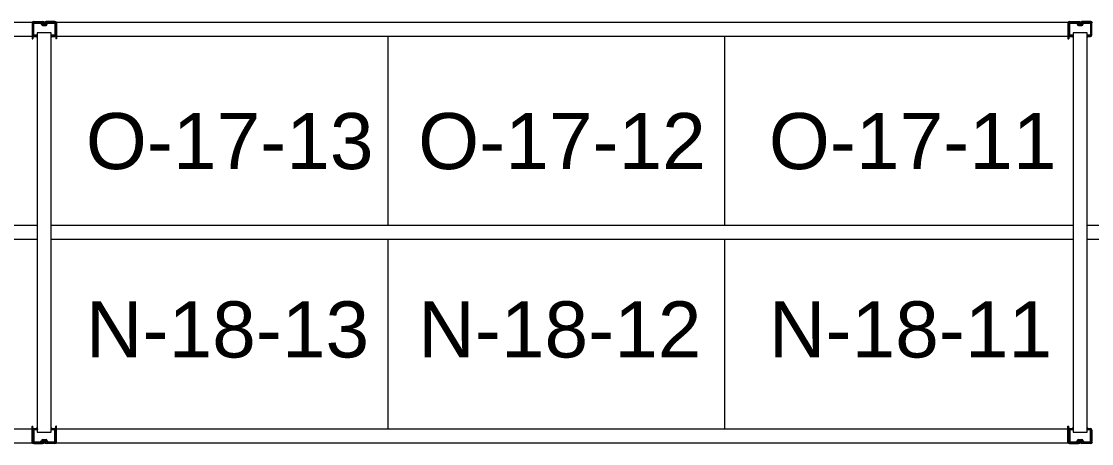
# Model space of a CAD drawing. Header units: inches. Extents: x 2743 to 10591, y -1604 to 5792.
# Drawn here: x 3416.1 to 3568.6, y 4929.9 to 4990.1 of the extents above; entities that cross this region are included whole.
import ezdxf

# ---------------------------------------------------------------- set-up
doc = ezdxf.new("R2010")
doc.units = ezdxf.units.IN
doc.header["$LTSCALE"] = 0.1875
doc.header["$MEASUREMENT"] = 0
for name, color, linetype, lineweight in [('22 Dimension', 7, 'Continuous', 5), ('32 Echelle', 160, 'Continuous', 15), ('33 Poutre', 30, 'Continuous', 15)]:
    doc.layers.add(name, color=color, linetype=linetype, lineweight=lineweight)
doc.styles.add('arial', font='')
doc.styles.get('arial').set_extended_font_data('Arial')

msp = doc.modelspace()

# ---------------------------------------------------------------- hatches: boundary and pattern name
at = {"layer": '32 Echelle'}
for points in [[(3418.33382, 4987.81503), (3418.33382, 4988.00253), (3418.14632, 4988.00253)], [(3418.33382, 4987.81503), (3418.33382, 4988.00253), (3418.14632, 4988.00253)], [(3420.33382, 4987.81503), (3420.33382, 4988.00253), (3420.52132, 4988.00253)], [(3420.33382, 4987.81503), (3420.33382, 4988.00253), (3420.52132, 4988.00253)], [(3565.95882, 4987.81503), (3565.95882, 4988.00253), (3565.77132, 4988.00253)], [(3565.95882, 4987.81503), (3565.95882, 4988.00253), (3565.77132, 4988.00253)], [(3567.95882, 4987.81503), (3567.95882, 4988.00253), (3568.14632, 4988.00253)], [(3567.95882, 4987.81503), (3567.95882, 4988.00253), (3568.14632, 4988.00253)], [(3418.33382, 4932.19003), (3418.33382, 4932.00253), (3418.14632, 4932.00253)], [(3418.33382, 4932.19003), (3418.33382, 4932.00253), (3418.14632, 4932.00253)], [(3420.33382, 4932.19003), (3420.33382, 4932.00253), (3420.52132, 4932.00253)], [(3420.33382, 4932.19003), (3420.33382, 4932.00253), (3420.52132, 4932.00253)], [(3565.95882, 4932.19003), (3565.95882, 4932.00253), (3565.77132, 4932.00253)], [(3565.95882, 4932.19003), (3565.95882, 4932.00253), (3565.77132, 4932.00253)], [(3567.95882, 4932.19003), (3567.95882, 4932.00253), (3568.14632, 4932.00253)], [(3567.95882, 4932.19003), (3567.95882, 4932.00253), (3568.14632, 4932.00253)]]:
    msp.add_hatch(color=256, dxfattribs=at).paths.add_polyline_path(points)

# ---------------------------------------------------------------- linework, layer by layer
at = {"layer": '22 Dimension'}
for p, q in [((3468.33382, 4961.00253), (3468.33382, 4988.00253)), ((3516.33382, 4961.00253), (3516.33382, 4988.00253)), ((3418.33382, 4961.00253), (3272.70882, 4961.00253)), ((3565.95882, 4961.00253), (3420.33382, 4961.00253)), ((3713.58382, 4961.00253), (3567.95882, 4961.00253)), ((3418.33382, 4959.00253), (3272.70882, 4959.00253)), ((3565.95882, 4959.00253), (3420.33382, 4959.00253)), ((3468.33382, 4932.00253), (3468.33382, 4959.00253)), ((3516.33382, 4932.00253), (3516.33382, 4959.00253)), ((3713.58382, 4959.00253), (3567.95882, 4959.00253))]:
    msp.add_line(p, q, dxfattribs=at)
at = {"layer": '32 Echelle', "linetype": 'Continuous', "lineweight": 25}
for p, q in [((3417.70886, 4989.81878), (3417.70886, 4988.18628)), ((3417.70886, 4989.81878), (3417.70886, 4988.18628)), ((3417.79886, 4988.18628), (3417.79886, 4989.81878)), ((3417.79886, 4988.18628), (3417.79886, 4989.81878)), ((3418.82145, 4990.00253), (3417.89261, 4990.00253)), ((3418.82145, 4990.00253), (3417.89261, 4990.00253)), ((3417.89261, 4989.91253), (3418.82145, 4989.91253)), ((3417.89261, 4989.91253), (3418.82145, 4989.91253)), ((3418.9111, 4989.84619), (3418.95501, 4989.70256)), ((3418.9111, 4989.84619), (3418.95501, 4989.70256)), ((3419.04108, 4989.72887), (3418.99717, 4989.8725)), ((3419.04108, 4989.72887), (3418.99717, 4989.8725)), ((3419.5369, 4989.66253), (3419.13073, 4989.66253)), ((3419.5369, 4989.66253), (3419.13073, 4989.66253)), ((3419.13073, 4989.57253), (3419.5369, 4989.57253)), ((3419.13073, 4989.57253), (3419.5369, 4989.57253)), ((3419.67047, 4989.8725), (3419.62655, 4989.72887)), ((3419.67047, 4989.8725), (3419.62655, 4989.72887)), ((3419.71262, 4989.70256), (3419.75653, 4989.84619)), ((3419.71262, 4989.70256), (3419.75653, 4989.84619)), ((3420.77502, 4990.00253), (3419.84619, 4990.00253)), ((3420.77502, 4990.00253), (3419.84619, 4990.00253)), ((3419.84619, 4989.91253), (3420.77502, 4989.91253)), ((3419.84619, 4989.91253), (3420.77502, 4989.91253)), ((3420.86877, 4989.81878), (3420.86877, 4988.18628)), ((3420.86877, 4989.81878), (3420.86877, 4988.18628)), ((3420.95877, 4988.18628), (3420.95877, 4989.81878)), ((3420.95877, 4988.18628), (3420.95877, 4989.81878)), ((3565.33386, 4989.81878), (3565.33386, 4988.18628)), ((3565.33386, 4989.81878), (3565.33386, 4988.18628)), ((3565.42386, 4988.18628), (3565.42386, 4989.81878)), ((3565.42386, 4988.18628), (3565.42386, 4989.81878)), ((3566.44645, 4990.00253), (3565.51761, 4990.00253)), ((3566.44645, 4990.00253), (3565.51761, 4990.00253)), ((3565.51761, 4989.91253), (3566.44645, 4989.91253)), ((3565.51761, 4989.91253), (3566.44645, 4989.91253)), ((3566.5361, 4989.84619), (3566.58001, 4989.70256)), ((3566.5361, 4989.84619), (3566.58001, 4989.70256)), ((3566.66608, 4989.72887), (3566.62217, 4989.8725)), ((3566.66608, 4989.72887), (3566.62217, 4989.8725)), ((3567.1619, 4989.66253), (3566.75573, 4989.66253)), ((3567.1619, 4989.66253), (3566.75573, 4989.66253)), ((3566.75573, 4989.57253), (3567.1619, 4989.57253)), ((3566.75573, 4989.57253), (3567.1619, 4989.57253)), ((3567.29547, 4989.8725), (3567.25155, 4989.72887)), ((3567.29547, 4989.8725), (3567.25155, 4989.72887)), ((3567.33762, 4989.70256), (3567.38153, 4989.84619)), ((3567.33762, 4989.70256), (3567.38153, 4989.84619)), ((3568.40002, 4990.00253), (3567.47119, 4990.00253)), ((3568.40002, 4990.00253), (3567.47119, 4990.00253)), ((3567.47119, 4989.91253), (3568.40002, 4989.91253)), ((3567.47119, 4989.91253), (3568.40002, 4989.91253)), ((3568.49377, 4989.81878), (3568.49377, 4988.18628)), ((3568.49377, 4989.81878), (3568.49377, 4988.18628)), ((3568.58377, 4988.18628), (3568.58377, 4989.81878)), ((3568.58377, 4988.18628), (3568.58377, 4989.81878)), ((3418.30886, 4988.09253), (3417.89261, 4988.09253)), ((3418.30886, 4988.09253), (3417.89261, 4988.09253)), ((3417.89261, 4988.00253), (3418.30886, 4988.00253)), ((3417.89261, 4988.00253), (3418.30886, 4988.00253)), ((3418.30886, 4988.00253), (3418.30886, 4988.09253)), ((3418.30886, 4988.00253), (3418.30886, 4988.09253)), ((3420.77502, 4988.09253), (3420.35877, 4988.09253)), ((3420.35877, 4988.09253), (3420.35877, 4988.00253)), ((3420.77502, 4988.09253), (3420.35877, 4988.09253)), ((3420.35877, 4988.09253), (3420.35877, 4988.00253)), ((3420.35877, 4988.00253), (3420.77502, 4988.00253)), ((3420.35877, 4988.00253), (3420.77502, 4988.00253)), ((3565.93386, 4988.09253), (3565.51761, 4988.09253)), ((3565.93386, 4988.09253), (3565.51761, 4988.09253)), ((3565.51761, 4988.00253), (3565.93386, 4988.00253)), ((3565.51761, 4988.00253), (3565.93386, 4988.00253)), ((3565.93386, 4988.00253), (3565.93386, 4988.09253)), ((3565.93386, 4988.00253), (3565.93386, 4988.09253)), ((3568.40002, 4988.09253), (3567.98377, 4988.09253)), ((3567.98377, 4988.09253), (3567.98377, 4988.00253)), ((3568.40002, 4988.09253), (3567.98377, 4988.09253)), ((3567.98377, 4988.09253), (3567.98377, 4988.00253)), ((3567.98377, 4988.00253), (3568.40002, 4988.00253)), ((3567.98377, 4988.00253), (3568.40002, 4988.00253)), ((3417.70886, 4930.18628), (3417.70886, 4931.81878)), ((3417.70886, 4930.18628), (3417.70886, 4931.81878)), ((3417.79886, 4931.81878), (3417.79886, 4930.18628)), ((3417.79886, 4931.81878), (3417.79886, 4930.18628)), ((3417.89261, 4932.00253), (3418.30886, 4932.00253)), ((3417.89261, 4932.00253), (3418.30886, 4932.00253)), ((3418.30886, 4931.91253), (3417.89261, 4931.91253)), ((3418.30886, 4931.91253), (3417.89261, 4931.91253)), ((3418.30886, 4932.00253), (3418.30886, 4931.91253)), ((3418.30886, 4932.00253), (3418.30886, 4931.91253)), ((3420.35877, 4932.00253), (3420.77502, 4932.00253)), ((3420.35877, 4931.91253), (3420.35877, 4932.00253)), ((3420.35877, 4932.00253), (3420.77502, 4932.00253)), ((3420.35877, 4931.91253), (3420.35877, 4932.00253)), ((3420.77502, 4931.91253), (3420.35877, 4931.91253)), ((3420.77502, 4931.91253), (3420.35877, 4931.91253)), ((3420.86877, 4930.18628), (3420.86877, 4931.81878)), ((3420.86877, 4930.18628), (3420.86877, 4931.81878)), ((3420.95877, 4931.81878), (3420.95877, 4930.18628)), ((3420.95877, 4931.81878), (3420.95877, 4930.18628)), ((3565.33386, 4930.18628), (3565.33386, 4931.81878)), ((3565.33386, 4930.18628), (3565.33386, 4931.81878)), ((3565.42386, 4931.81878), (3565.42386, 4930.18628)), ((3565.42386, 4931.81878), (3565.42386, 4930.18628)), ((3565.51761, 4932.00253), (3565.93386, 4932.00253)), ((3565.51761, 4932.00253), (3565.93386, 4932.00253)), ((3565.93386, 4931.91253), (3565.51761, 4931.91253)), ((3565.93386, 4931.91253), (3565.51761, 4931.91253)), ((3565.93386, 4932.00253), (3565.93386, 4931.91253)), ((3565.93386, 4932.00253), (3565.93386, 4931.91253)), ((3567.98377, 4932.00253), (3568.40002, 4932.00253)), ((3567.98377, 4931.91253), (3567.98377, 4932.00253)), ((3567.98377, 4932.00253), (3568.40002, 4932.00253)), ((3567.98377, 4931.91253), (3567.98377, 4932.00253)), ((3568.40002, 4931.91253), (3567.98377, 4931.91253)), ((3568.40002, 4931.91253), (3567.98377, 4931.91253)), ((3568.49377, 4930.18628), (3568.49377, 4931.81878)), ((3568.49377, 4930.18628), (3568.49377, 4931.81878)), ((3568.58377, 4931.81878), (3568.58377, 4930.18628)), ((3568.58377, 4931.81878), (3568.58377, 4930.18628)), ((3417.89261, 4930.09253), (3418.82145, 4930.09253)), ((3417.89261, 4930.09253), (3418.82145, 4930.09253)), ((3418.82145, 4930.00253), (3417.89261, 4930.00253)), ((3418.82145, 4930.00253), (3417.89261, 4930.00253)), ((3418.9111, 4930.15887), (3418.95501, 4930.3025)), ((3418.9111, 4930.15887), (3418.95501, 4930.3025)), ((3419.04108, 4930.27619), (3418.99717, 4930.13256)), ((3419.04108, 4930.27619), (3418.99717, 4930.13256)), ((3419.13073, 4930.43253), (3419.5369, 4930.43253)), ((3419.13073, 4930.43253), (3419.5369, 4930.43253)), ((3419.5369, 4930.34253), (3419.13073, 4930.34253)), ((3419.5369, 4930.34253), (3419.13073, 4930.34253)), ((3419.67047, 4930.13256), (3419.62655, 4930.27619)), ((3419.67047, 4930.13256), (3419.62655, 4930.27619)), ((3419.71262, 4930.3025), (3419.75653, 4930.15887)), ((3419.71262, 4930.3025), (3419.75653, 4930.15887)), ((3419.84619, 4930.09253), (3420.77502, 4930.09253)), ((3419.84619, 4930.09253), (3420.77502, 4930.09253)), ((3420.77502, 4930.00253), (3419.84619, 4930.00253)), ((3420.77502, 4930.00253), (3419.84619, 4930.00253)), ((3565.51761, 4930.09253), (3566.44645, 4930.09253)), ((3565.51761, 4930.09253), (3566.44645, 4930.09253)), ((3566.44645, 4930.00253), (3565.51761, 4930.00253)), ((3566.44645, 4930.00253), (3565.51761, 4930.00253)), ((3566.5361, 4930.15887), (3566.58001, 4930.3025)), ((3566.5361, 4930.15887), (3566.58001, 4930.3025)), ((3566.66608, 4930.27619), (3566.62217, 4930.13256)), ((3566.66608, 4930.27619), (3566.62217, 4930.13256)), ((3566.75573, 4930.43253), (3567.1619, 4930.43253)), ((3566.75573, 4930.43253), (3567.1619, 4930.43253)), ((3567.1619, 4930.34253), (3566.75573, 4930.34253)), ((3567.1619, 4930.34253), (3566.75573, 4930.34253)), ((3567.29547, 4930.13256), (3567.25155, 4930.27619)), ((3567.29547, 4930.13256), (3567.25155, 4930.27619)), ((3567.33762, 4930.3025), (3567.38153, 4930.15887)), ((3567.33762, 4930.3025), (3567.38153, 4930.15887)), ((3567.47119, 4930.09253), (3568.40002, 4930.09253)), ((3567.47119, 4930.09253), (3568.40002, 4930.09253)), ((3568.40002, 4930.00253), (3567.47119, 4930.00253)), ((3568.40002, 4930.00253), (3567.47119, 4930.00253))]:
    msp.add_line(p, q, dxfattribs=at)
at = {"layer": '32 Echelle'}
for p, q in [((3418.33382, 4988.00253), (3418.14632, 4988.00253)), ((3418.33382, 4987.81503), (3418.14632, 4988.00253)), ((3418.33382, 4988.00253), (3418.14632, 4988.00253)), ((3418.33382, 4987.81503), (3418.14632, 4988.00253)), ((3420.33382, 4988.50253), (3418.33382, 4988.50253)), ((3418.33382, 4988.50253), (3418.33382, 4931.50253)), ((3420.33382, 4988.50253), (3418.33382, 4988.50253)), ((3418.33382, 4988.50253), (3418.33382, 4931.50253)), ((3418.33382, 4987.81503), (3418.33382, 4988.00253)), ((3418.33382, 4987.81503), (3418.33382, 4988.00253)), ((3420.33382, 4931.50253), (3420.33382, 4988.50253)), ((3420.33382, 4931.50253), (3420.33382, 4988.50253)), ((3420.33382, 4988.00253), (3420.52132, 4988.00253)), ((3420.33382, 4987.81503), (3420.33382, 4988.00253)), ((3420.33382, 4987.81503), (3420.52132, 4988.00253)), ((3420.33382, 4988.00253), (3420.52132, 4988.00253)), ((3420.33382, 4987.81503), (3420.33382, 4988.00253)), ((3420.33382, 4987.81503), (3420.52132, 4988.00253)), ((3565.95882, 4988.00253), (3565.77132, 4988.00253)), ((3565.95882, 4987.81503), (3565.77132, 4988.00253)), ((3565.95882, 4988.00253), (3565.77132, 4988.00253)), ((3565.95882, 4987.81503), (3565.77132, 4988.00253)), ((3567.95882, 4988.50253), (3565.95882, 4988.50253)), ((3565.95882, 4988.50253), (3565.95882, 4931.50253)), ((3567.95882, 4988.50253), (3565.95882, 4988.50253)), ((3565.95882, 4988.50253), (3565.95882, 4931.50253)), ((3565.95882, 4987.81503), (3565.95882, 4988.00253)), ((3565.95882, 4987.81503), (3565.95882, 4988.00253)), ((3567.95882, 4931.50253), (3567.95882, 4988.50253)), ((3567.95882, 4931.50253), (3567.95882, 4988.50253)), ((3567.95882, 4988.00253), (3568.14632, 4988.00253)), ((3567.95882, 4987.81503), (3567.95882, 4988.00253)), ((3567.95882, 4987.81503), (3568.14632, 4988.00253)), ((3567.95882, 4988.00253), (3568.14632, 4988.00253)), ((3567.95882, 4987.81503), (3567.95882, 4988.00253)), ((3567.95882, 4987.81503), (3568.14632, 4988.00253)), ((3418.33382, 4932.19003), (3418.14632, 4932.00253)), ((3418.33382, 4932.19003), (3418.14632, 4932.00253)), ((3418.33382, 4932.00253), (3418.14632, 4932.00253)), ((3418.33382, 4932.00253), (3418.14632, 4932.00253)), ((3418.33382, 4932.19003), (3418.33382, 4932.00253)), ((3418.33382, 4932.19003), (3418.33382, 4932.00253)), ((3418.33382, 4931.50253), (3420.33382, 4931.50253)), ((3418.33382, 4931.50253), (3420.33382, 4931.50253)), ((3420.33382, 4932.19003), (3420.33382, 4932.00253)), ((3420.33382, 4932.19003), (3420.52132, 4932.00253)), ((3420.33382, 4932.19003), (3420.33382, 4932.00253)), ((3420.33382, 4932.19003), (3420.52132, 4932.00253)), ((3420.33382, 4932.00253), (3420.52132, 4932.00253)), ((3420.33382, 4932.00253), (3420.52132, 4932.00253)), ((3565.95882, 4932.19003), (3565.77132, 4932.00253)), ((3565.95882, 4932.19003), (3565.77132, 4932.00253)), ((3565.95882, 4932.00253), (3565.77132, 4932.00253)), ((3565.95882, 4932.00253), (3565.77132, 4932.00253)), ((3565.95882, 4932.19003), (3565.95882, 4932.00253)), ((3565.95882, 4932.19003), (3565.95882, 4932.00253)), ((3565.95882, 4931.50253), (3567.95882, 4931.50253)), ((3565.95882, 4931.50253), (3567.95882, 4931.50253)), ((3567.95882, 4932.19003), (3567.95882, 4932.00253)), ((3567.95882, 4932.19003), (3568.14632, 4932.00253)), ((3567.95882, 4932.19003), (3567.95882, 4932.00253)), ((3567.95882, 4932.19003), (3568.14632, 4932.00253)), ((3567.95882, 4932.00253), (3568.14632, 4932.00253)), ((3567.95882, 4932.00253), (3568.14632, 4932.00253))]:
    msp.add_line(p, q, dxfattribs=at)
at = {"layer": '32 Echelle', "linetype": 'Continuous', "lineweight": 25}
for centre, radius, start, end in [((3417.89261, 4989.81878), 0.18375, 90, 180), ((3417.89261, 4989.81878), 0.18375, 90, 180), ((3417.89261, 4989.81878), 0.09375, 90, 180), ((3417.89261, 4989.81878), 0.09375, 90, 180), ((3418.82145, 4989.81878), 0.18375, 17, 90), ((3418.82145, 4989.81878), 0.18375, 17, 90), ((3418.82145, 4989.81878), 0.09375, 17, 90), ((3418.82145, 4989.81878), 0.09375, 17, 90), ((3419.13073, 4989.75628), 0.18375, 197, 270), ((3419.13073, 4989.75628), 0.18375, 197, 270), ((3419.13073, 4989.75628), 0.09375, 197, 270), ((3419.13073, 4989.75628), 0.09375, 197, 270), ((3419.5369, 4989.75628), 0.09375, 270, 343), ((3419.5369, 4989.75628), 0.09375, 270, 343), ((3419.5369, 4989.75628), 0.18375, 270, 343), ((3419.5369, 4989.75628), 0.18375, 270, 343), ((3419.84619, 4989.81878), 0.18375, 90, 163), ((3419.84619, 4989.81878), 0.18375, 90, 163), ((3419.84619, 4989.81878), 0.09375, 90, 163), ((3419.84619, 4989.81878), 0.09375, 90, 163), ((3420.77502, 4989.81878), 0.18375, 0, 90), ((3420.77502, 4989.81878), 0.18375, 0, 90), ((3420.77502, 4989.81878), 0.09375, 0, 90), ((3420.77502, 4989.81878), 0.09375, 0, 90), ((3565.51761, 4989.81878), 0.18375, 90, 180), ((3565.51761, 4989.81878), 0.18375, 90, 180), ((3565.51761, 4989.81878), 0.09375, 90, 180), ((3565.51761, 4989.81878), 0.09375, 90, 180), ((3566.44645, 4989.81878), 0.18375, 17, 90), ((3566.44645, 4989.81878), 0.18375, 17, 90), ((3566.44645, 4989.81878), 0.09375, 17, 90), ((3566.44645, 4989.81878), 0.09375, 17, 90), ((3566.75573, 4989.75628), 0.18375, 197, 270), ((3566.75573, 4989.75628), 0.18375, 197, 270), ((3566.75573, 4989.75628), 0.09375, 197, 270), ((3566.75573, 4989.75628), 0.09375, 197, 270), ((3567.1619, 4989.75628), 0.09375, 270, 343), ((3567.1619, 4989.75628), 0.09375, 270, 343), ((3567.1619, 4989.75628), 0.18375, 270, 343), ((3567.1619, 4989.75628), 0.18375, 270, 343), ((3567.47119, 4989.81878), 0.18375, 90, 163), ((3567.47119, 4989.81878), 0.18375, 90, 163), ((3567.47119, 4989.81878), 0.09375, 90, 163), ((3567.47119, 4989.81878), 0.09375, 90, 163), ((3568.40002, 4989.81878), 0.18375, 0, 90), ((3568.40002, 4989.81878), 0.18375, 0, 90), ((3568.40002, 4989.81878), 0.09375, 0, 90), ((3568.40002, 4989.81878), 0.09375, 0, 90), ((3417.89261, 4988.18628), 0.18375, 180, 270), ((3417.89261, 4988.18628), 0.18375, 180, 270), ((3417.89261, 4988.18628), 0.09375, 180, 270), ((3417.89261, 4988.18628), 0.09375, 180, 270), ((3420.77502, 4988.18628), 0.09375, 270, 0), ((3420.77502, 4988.18628), 0.18375, 270, 0), ((3420.77502, 4988.18628), 0.09375, 270, 0), ((3420.77502, 4988.18628), 0.18375, 270, 0), ((3565.51761, 4988.18628), 0.18375, 180, 270), ((3565.51761, 4988.18628), 0.18375, 180, 270), ((3565.51761, 4988.18628), 0.09375, 180, 270), ((3565.51761, 4988.18628), 0.09375, 180, 270), ((3568.40002, 4988.18628), 0.09375, 270, 0), ((3568.40002, 4988.18628), 0.18375, 270, 0), ((3568.40002, 4988.18628), 0.09375, 270, 0), ((3568.40002, 4988.18628), 0.18375, 270, 0), ((3417.89261, 4931.81878), 0.18375, 90, 180), ((3417.89261, 4931.81878), 0.18375, 90, 180), ((3417.89261, 4931.81878), 0.09375, 90, 180), ((3417.89261, 4931.81878), 0.09375, 90, 180), ((3420.77502, 4931.81878), 0.18375, 0, 90), ((3420.77502, 4931.81878), 0.18375, 0, 90), ((3420.77502, 4931.81878), 0.09375, 0, 90), ((3420.77502, 4931.81878), 0.09375, 0, 90), ((3565.51761, 4931.81878), 0.18375, 90, 180), ((3565.51761, 4931.81878), 0.18375, 90, 180), ((3565.51761, 4931.81878), 0.09375, 90, 180), ((3565.51761, 4931.81878), 0.09375, 90, 180), ((3568.40002, 4931.81878), 0.18375, 0, 90), ((3568.40002, 4931.81878), 0.18375, 0, 90), ((3568.40002, 4931.81878), 0.09375, 0, 90), ((3568.40002, 4931.81878), 0.09375, 0, 90), ((3417.89261, 4930.18628), 0.18375, 180, 270), ((3417.89261, 4930.18628), 0.18375, 180, 270), ((3417.89261, 4930.18628), 0.09375, 180, 270), ((3417.89261, 4930.18628), 0.09375, 180, 270), ((3418.82145, 4930.18628), 0.09375, 270, 343), ((3418.82145, 4930.18628), 0.09375, 270, 343), ((3418.82145, 4930.18628), 0.18375, 270, 343), ((3418.82145, 4930.18628), 0.18375, 270, 343), ((3419.13073, 4930.24878), 0.18375, 90, 163), ((3419.13073, 4930.24878), 0.18375, 90, 163), ((3419.13073, 4930.24878), 0.09375, 90, 163), ((3419.13073, 4930.24878), 0.09375, 90, 163), ((3419.5369, 4930.24878), 0.18375, 17, 90), ((3419.5369, 4930.24878), 0.18375, 17, 90), ((3419.5369, 4930.24878), 0.09375, 17, 90), ((3419.5369, 4930.24878), 0.09375, 17, 90), ((3419.84619, 4930.18628), 0.18375, 197, 270), ((3419.84619, 4930.18628), 0.18375, 197, 270), ((3419.84619, 4930.18628), 0.09375, 197, 270), ((3419.84619, 4930.18628), 0.09375, 197, 270), ((3420.77502, 4930.18628), 0.09375, 270, 0), ((3420.77502, 4930.18628), 0.18375, 270, 0), ((3420.77502, 4930.18628), 0.09375, 270, 0), ((3420.77502, 4930.18628), 0.18375, 270, 0), ((3565.51761, 4930.18628), 0.18375, 180, 270), ((3565.51761, 4930.18628), 0.18375, 180, 270), ((3565.51761, 4930.18628), 0.09375, 180, 270), ((3565.51761, 4930.18628), 0.09375, 180, 270), ((3566.44645, 4930.18628), 0.09375, 270, 343), ((3566.44645, 4930.18628), 0.09375, 270, 343), ((3566.44645, 4930.18628), 0.18375, 270, 343), ((3566.44645, 4930.18628), 0.18375, 270, 343), ((3566.75573, 4930.24878), 0.18375, 90, 163), ((3566.75573, 4930.24878), 0.18375, 90, 163), ((3566.75573, 4930.24878), 0.09375, 90, 163), ((3566.75573, 4930.24878), 0.09375, 90, 163), ((3567.1619, 4930.24878), 0.18375, 17, 90), ((3567.1619, 4930.24878), 0.18375, 17, 90), ((3567.1619, 4930.24878), 0.09375, 17, 90), ((3567.1619, 4930.24878), 0.09375, 17, 90), ((3567.47119, 4930.18628), 0.18375, 197, 270), ((3567.47119, 4930.18628), 0.18375, 197, 270), ((3567.47119, 4930.18628), 0.09375, 197, 270), ((3567.47119, 4930.18628), 0.09375, 197, 270), ((3568.40002, 4930.18628), 0.09375, 270, 0), ((3568.40002, 4930.18628), 0.18375, 270, 0), ((3568.40002, 4930.18628), 0.09375, 270, 0), ((3568.40002, 4930.18628), 0.18375, 270, 0)]:
    msp.add_arc(centre, radius, start, end, dxfattribs=at)
at = {"layer": '33 Poutre'}
for p, q in [((3273.45882, 4990.00253), (3417.58382, 4990.00253)), ((3417.58382, 4990.00253), (3417.58382, 4988.00253)), ((3417.58382, 4989.87753), (3417.58382, 4987.62153)), ((3417.70282, 4989.87753), (3417.70282, 4987.62153)), ((3417.82782, 4990.12153), (3419.08982, 4990.12153)), ((3419.08982, 4990.00253), (3417.82782, 4990.00253)), ((3419.21482, 4989.66253), (3419.21482, 4989.87753)), ((3419.21482, 4989.66253), (3419.33382, 4989.66253)), ((3419.33382, 4989.66253), (3419.33382, 4989.87753)), ((3419.33382, 4989.66253), (3419.33382, 4989.87753)), ((3419.45282, 4989.66253), (3419.33382, 4989.66253)), ((3419.45282, 4989.66253), (3419.45282, 4989.87753)), ((3420.83982, 4990.12153), (3419.57782, 4990.12153)), ((3419.57782, 4990.00253), (3420.83982, 4990.00253)), ((3420.96482, 4989.87753), (3420.96482, 4987.62153)), ((3421.08382, 4990.00253), (3565.20882, 4990.00253)), ((3421.08382, 4990.00253), (3421.08382, 4988.00253)), ((3421.08382, 4989.87753), (3421.08382, 4987.62153)), ((3565.20882, 4990.00253), (3565.20882, 4988.00253)), ((3565.20882, 4989.87753), (3565.20882, 4987.62153)), ((3565.32782, 4989.87753), (3565.32782, 4987.62153)), ((3565.45282, 4990.12153), (3566.71482, 4990.12153)), ((3566.71482, 4990.00253), (3565.45282, 4990.00253)), ((3566.83982, 4989.66253), (3566.83982, 4989.87753)), ((3566.83982, 4989.66253), (3566.95882, 4989.66253)), ((3566.95882, 4989.66253), (3566.95882, 4989.87753)), ((3566.95882, 4989.66253), (3566.95882, 4989.87753)), ((3567.07782, 4989.66253), (3566.95882, 4989.66253)), ((3567.07782, 4989.66253), (3567.07782, 4989.87753)), ((3568.46482, 4990.12153), (3567.20282, 4990.12153)), ((3567.20282, 4990.00253), (3568.46482, 4990.00253)), ((3273.45882, 4988.00253), (3417.58382, 4988.00253)), ((3417.58382, 4987.62153), (3417.70282, 4987.62153)), ((3421.08382, 4987.62153), (3420.96482, 4987.62153)), ((3421.08382, 4988.00253), (3565.20882, 4988.00253)), ((3565.20882, 4987.62153), (3565.32782, 4987.62153)), ((3417.58382, 4930.12753), (3417.58382, 4932.38353)), ((3417.58382, 4932.38353), (3417.70282, 4932.38353)), ((3417.70282, 4930.12753), (3417.70282, 4932.38353)), ((3421.08382, 4932.38353), (3420.96482, 4932.38353)), ((3420.96482, 4930.12753), (3420.96482, 4932.38353)), ((3421.08382, 4930.12753), (3421.08382, 4932.38353)), ((3565.20882, 4930.12753), (3565.20882, 4932.38353)), ((3565.20882, 4932.38353), (3565.32782, 4932.38353)), ((3565.32782, 4930.12753), (3565.32782, 4932.38353)), ((3273.45882, 4932.00253), (3417.58382, 4932.00253)), ((3417.58382, 4930.00253), (3417.58382, 4932.00253)), ((3421.08382, 4932.00253), (3565.20882, 4932.00253)), ((3421.08382, 4930.00253), (3421.08382, 4932.00253)), ((3565.20882, 4930.00253), (3565.20882, 4932.00253)), ((3273.45882, 4930.00253), (3417.58382, 4930.00253)), ((3419.08982, 4930.00253), (3417.82782, 4930.00253)), ((3417.82782, 4929.88353), (3419.08982, 4929.88353)), ((3419.21482, 4930.34253), (3419.21482, 4930.12753)), ((3419.21482, 4930.34253), (3419.33382, 4930.34253)), ((3419.33382, 4930.34253), (3419.33382, 4930.12753)), ((3419.33382, 4930.34253), (3419.33382, 4930.12753)), ((3419.45282, 4930.34253), (3419.33382, 4930.34253)), ((3419.45282, 4930.34253), (3419.45282, 4930.12753)), ((3419.57782, 4930.00253), (3420.83982, 4930.00253)), ((3420.83982, 4929.88353), (3419.57782, 4929.88353)), ((3421.08382, 4930.00253), (3565.20882, 4930.00253)), ((3566.71482, 4930.00253), (3565.45282, 4930.00253)), ((3565.45282, 4929.88353), (3566.71482, 4929.88353)), ((3566.83982, 4930.34253), (3566.83982, 4930.12753)), ((3566.83982, 4930.34253), (3566.95882, 4930.34253)), ((3566.95882, 4930.34253), (3566.95882, 4930.12753)), ((3566.95882, 4930.34253), (3566.95882, 4930.12753)), ((3567.07782, 4930.34253), (3566.95882, 4930.34253)), ((3567.07782, 4930.34253), (3567.07782, 4930.12753)), ((3567.20282, 4930.00253), (3568.46482, 4930.00253)), ((3568.46482, 4929.88353), (3567.20282, 4929.88353))]:
    msp.add_line(p, q, dxfattribs=at)
for centre, radius, start, end in [((3417.82782, 4989.87753), 0.244, 90, 180), ((3417.82782, 4989.87753), 0.125, 90, 180), ((3419.08982, 4989.87753), 0.244, 0, 90), ((3419.08982, 4989.87753), 0.125, 0, 90), ((3419.57782, 4989.87753), 0.244, 90, 180), ((3419.57782, 4989.87753), 0.125, 90, 180), ((3420.83982, 4989.87753), 0.244, 0, 90), ((3420.83982, 4989.87753), 0.125, 0, 90), ((3565.45282, 4989.87753), 0.244, 90, 180), ((3565.45282, 4989.87753), 0.125, 90, 180), ((3566.71482, 4989.87753), 0.244, 0, 90), ((3566.71482, 4989.87753), 0.125, 0, 90), ((3567.20282, 4989.87753), 0.244, 90, 180), ((3567.20282, 4989.87753), 0.125, 90, 180), ((3568.46482, 4989.87753), 0.244, 0, 90), ((3568.46482, 4989.87753), 0.125, 0, 90), ((3417.82782, 4930.12753), 0.244, 180, 270), ((3417.82782, 4930.12753), 0.125, 180, 270), ((3419.08982, 4930.12753), 0.125, 270, 0), ((3419.08982, 4930.12753), 0.244, 270, 0), ((3419.57782, 4930.12753), 0.244, 180, 270), ((3419.57782, 4930.12753), 0.125, 180, 270), ((3420.83982, 4930.12753), 0.244, 270, 0), ((3420.83982, 4930.12753), 0.125, 270, 0), ((3565.45282, 4930.12753), 0.244, 180, 270), ((3565.45282, 4930.12753), 0.125, 180, 270), ((3566.71482, 4930.12753), 0.125, 270, 0), ((3566.71482, 4930.12753), 0.244, 270, 0), ((3567.20282, 4930.12753), 0.244, 180, 270), ((3567.20282, 4930.12753), 0.125, 180, 270), ((3568.46482, 4930.12753), 0.244, 270, 0), ((3568.46482, 4930.12753), 0.125, 270, 0)]:
    msp.add_arc(centre, radius, start, end, dxfattribs=at)

# ---------------------------------------------------------------- texts
at = {"layer": '22 Dimension', "char_height": 8, "attachment_point": 1, "style": 'arial'}
for s, insert in [('{\\fArial Unicode MS|b0|i0|c0|p2;\\C8;O-17-13}', (3425.2548, 4977.04455)), ('{\\fArial Unicode MS|b0|i0|c0|p2;\\C8;O-17-12}', (3472.61083, 4977.04455)), ('{\\fArial Unicode MS|b0|i0|c0|p2;\\C8;O-17-11}', (3522.59104, 4977.04455)), ('{\\fArial Unicode MS|b0|i0|c0|p2;\\C8;N-18-13}', (3425.2548, 4950.17201)), ('{\\fArial Unicode MS|b0|i0|c0|p2;\\C8;N-18-12}', (3472.61083, 4950.17201)), ('{\\fArial Unicode MS|b0|i0|c0|p2;\\C8;N-18-11}', (3522.59104, 4950.17201))]:
    msp.add_mtext_dynamic_manual_height_columns(s, width=68.8901007, gutter_width=5, heights=[0], dxfattribs=dict(at, insert=insert))

doc.saveas('drawing.dxf')
